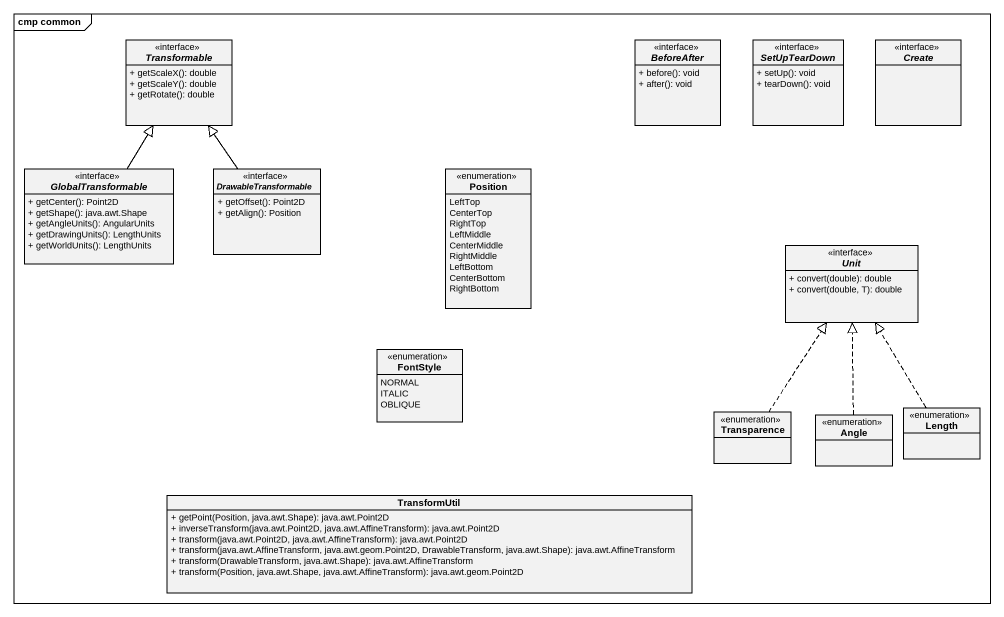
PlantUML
@startuml
mainframe cmp common
hide circle
hide empty members
skinparam classAttributeIconSize 0
interface Transformable {
  + getScaleX(): double
  + getScaleY(): double
  + getRotate(): double
}
interface BeforeAfter {
  + before(): void
  + after(): void
}
interface SetUpTearDown {
  + setUp(): void
  + tearDown(): void
}
interface "Create" as Create_
interface GlobalTransformable {
  + getCenter(): Point2D
  + getShape(): java.awt.Shape
  + getAngleUnits(): AngularUnits
  + getDrawingUnits(): LengthUnits
  + getWorldUnits(): LengthUnits
}
interface DrawableTransformable {
  + getOffset(): Point2D
  + getAlign(): Position
}
enum Position {
  LeftTop
  CenterTop
  RightTop
  LeftMiddle
  CenterMiddle
  RightMiddle
  LeftBottom
  CenterBottom
  RightBottom
}
interface Unit {
  + convert(double): double
  + convert(double, T): double
}
enum FontStyle {
  NORMAL
  ITALIC
  OBLIQUE
}
enum Transparence
enum Angle
enum Length
class TransformUtil {
  + getPoint(Position, java.awt.Shape): java.awt.Point2D
  + inverseTransform(java.awt.Point2D, java.awt.AffineTransform): java.awt.Point2D
  + transform(java.awt.Point2D, java.awt.AffineTransform): java.awt.Point2D
  + transform(java.awt.AffineTransform, java.awt.geom.Point2D, DrawableTransform, java.awt.Shape): java.awt.AffineTransform
  + transform(DrawableTransform, java.awt.Shape): java.awt.AffineTransform
  + transform(Position, java.awt.Shape, java.awt.AffineTransform): java.awt.geom.Point2D
}
GlobalTransformable -up-|> Transformable
DrawableTransformable -up-|> Transformable
Transparence .up.|> Unit
Angle .up.|> Unit
Length .up.|> Unit
@enduml
